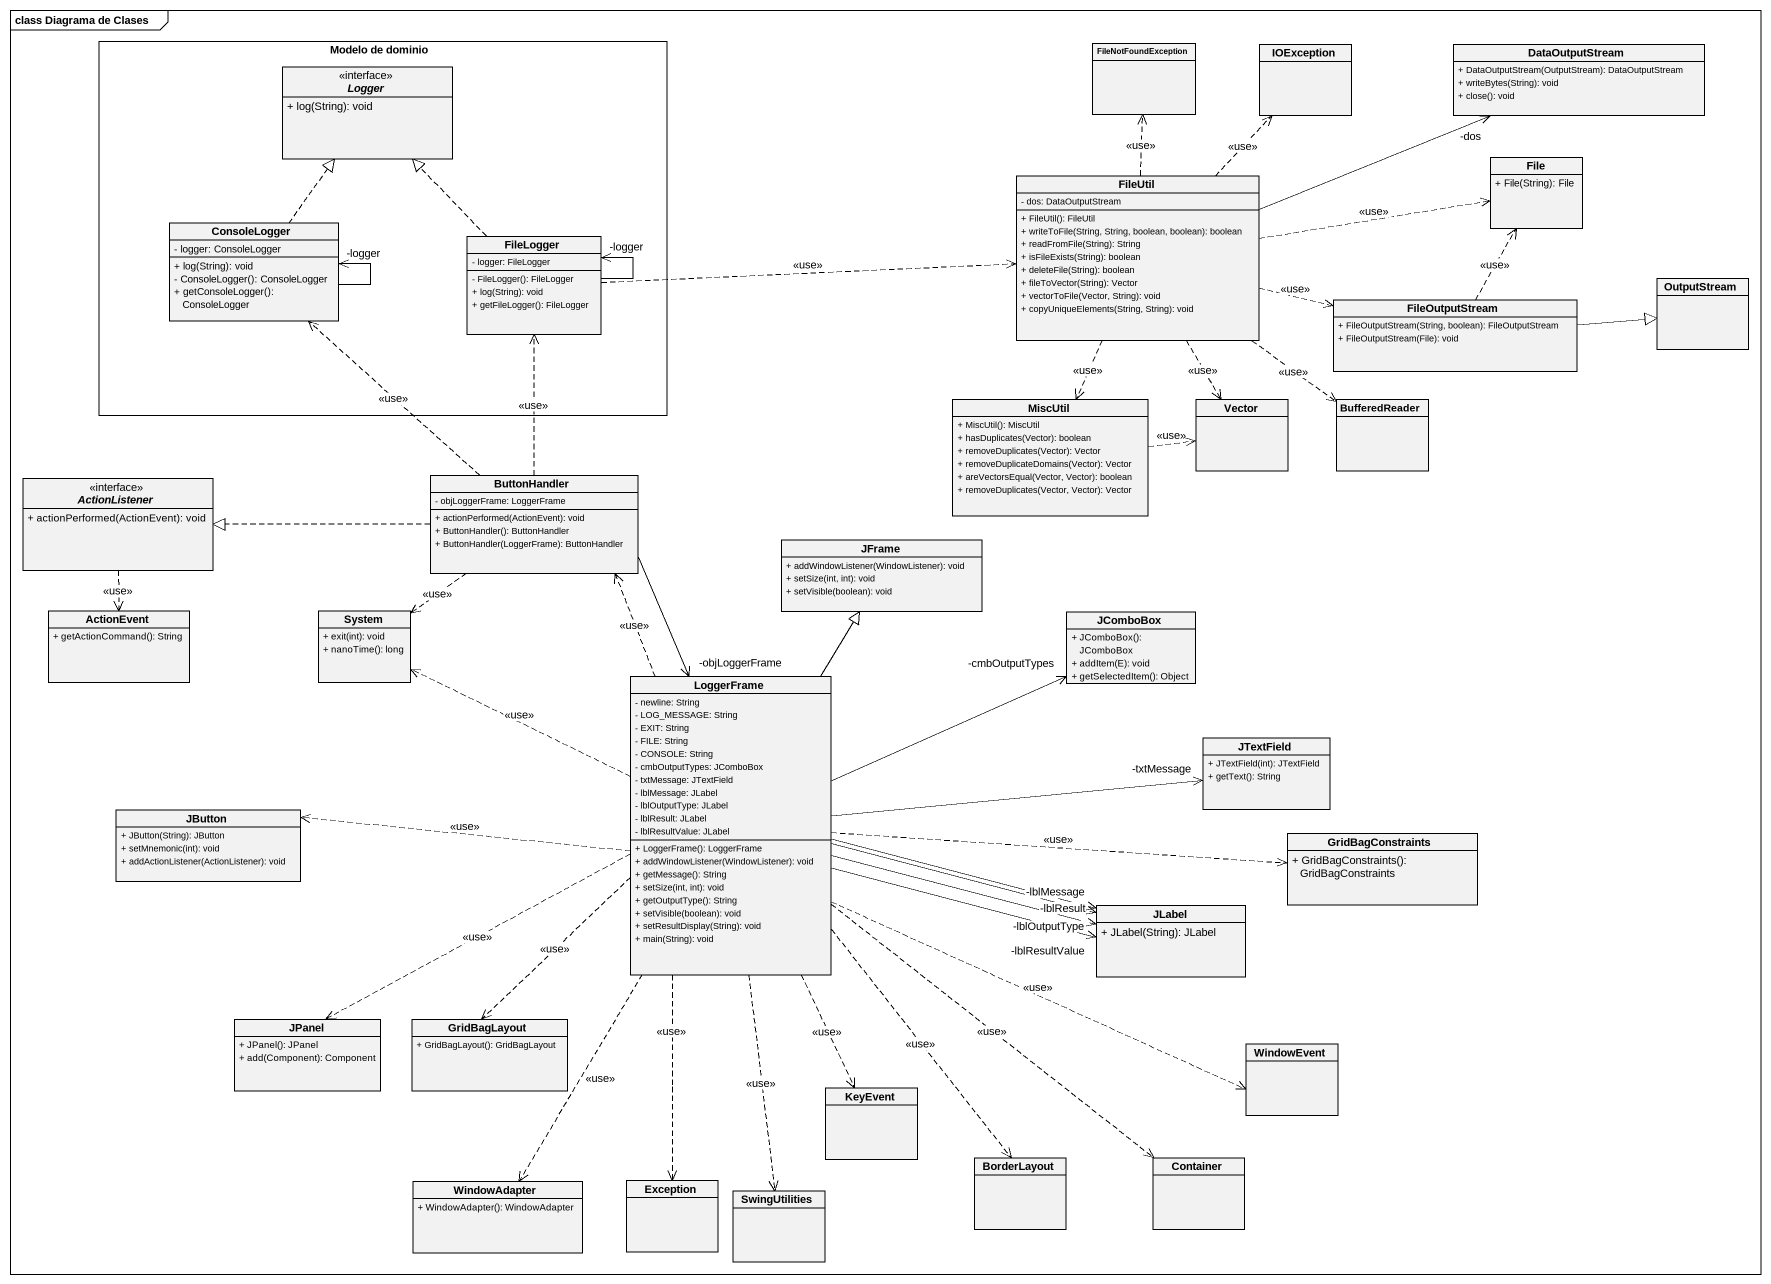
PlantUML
@startuml
mainframe class Diagrama de Clases
hide circle
hide empty members
skinparam classAttributeIconSize 0
rectangle "Modelo de dominio" as Modelo_de_dominio {
  interface Logger {
    + log(String): void
  }
  class ConsoleLogger {
    - logger: ConsoleLogger
    + log(String): void
    - ConsoleLogger(): ConsoleLogger
    + getConsoleLogger(): ConsoleLogger
  }
  class FileLogger {
    - logger: FileLogger
    - FileLogger(): FileLogger
    + log(String): void
    + getFileLogger(): FileLogger
  }
}
class FileNotFoundException
class IOException
class DataOutputStream {
  + DataOutputStream(OutputStream): DataOutputStream
  + writeBytes(String): void
  + close(): void
}
class FileUtil {
  - dos: DataOutputStream
  + FileUtil(): FileUtil
  + writeToFile(String, String, boolean, boolean): boolean
  + readFromFile(String): String
  + isFileExists(String): boolean
  + deleteFile(String): boolean
  + fileToVector(String): Vector
  + vectorToFile(Vector, String): void
  + copyUniqueElements(String, String): void
}
class "File" as File_ {
  + File(String): File
}
class FileOutputStream {
  + FileOutputStream(String, boolean): FileOutputStream
  + FileOutputStream(File): void
}
class OutputStream
class MiscUtil {
  + MiscUtil(): MiscUtil
  + hasDuplicates(Vector): boolean
  + removeDuplicates(Vector): Vector
  + removeDuplicateDomains(Vector): Vector
  + areVectorsEqual(Vector, Vector): boolean
  + removeDuplicates(Vector, Vector): Vector
}
class Vector
class BufferedReader
interface ActionListener {
  + actionPerformed(ActionEvent): void
}
class ButtonHandler {
  - objLoggerFrame: LoggerFrame
  + actionPerformed(ActionEvent): void
  + ButtonHandler(): ButtonHandler
  + ButtonHandler(LoggerFrame): ButtonHandler
}
class JFrame {
  + addWindowListener(WindowListener): void
  + setSize(int, int): void
  + setVisible(boolean): void
}
class ActionEvent {
  + getActionCommand(): String
}
class System {
  + exit(int): void
  + nanoTime(): long
}
class JComboBox {
  + JComboBox(): JComboBox
  + addItem(E): void
  + getSelectedItem(): Object
}
class LoggerFrame {
  - newline: String
  - LOG_MESSAGE: String
  - EXIT: String
  - FILE: String
  - CONSOLE: String
  - cmbOutputTypes: JComboBox
  - txtMessage: JTextField
  - lblMessage: JLabel
  - lblOutputType: JLabel
  - lblResult: JLabel
  - lblResultValue: JLabel
  + LoggerFrame(): LoggerFrame
  + addWindowListener(WindowListener): void
  + getMessage(): String
  + setSize(int, int): void
  + getOutputType(): String
  + setVisible(boolean): void
  + setResultDisplay(String): void
  + main(String): void
}
class JTextField {
  + JTextField(int): JTextField
  + getText(): String
}
class JButton {
  + JButton(String): JButton
  + setMnemonic(int): void
  + addActionListener(ActionListener): void
}
class GridBagConstraints {
  + GridBagConstraints(): GridBagConstraints
}
class JLabel {
  + JLabel(String): JLabel
}
class JPanel {
  + JPanel(): JPanel
  + add(Component): Component
}
class GridBagLayout {
  + GridBagLayout(): GridBagLayout
}
class WindowEvent
class KeyEvent
class WindowAdapter {
  + WindowAdapter(): WindowAdapter
}
class "Exception" as Exception_
class SwingUtilities
class BorderLayout
class Container
FileUtil .up.> FileNotFoundException : <<use>>
FileUtil .up.> IOException : <<use>>
FileUtil -right-> "-dos" DataOutputStream
FileUtil .right.> File_ : <<use>>
FileUtil .right.> FileOutputStream : <<use>>
FileUtil ..> MiscUtil : <<use>>
FileUtil ..> Vector : <<use>>
FileUtil ..> BufferedReader : <<use>>
ConsoleLogger .up.|> Logger
ConsoleLogger --> "-logger" ConsoleLogger
FileLogger .up.|> Logger
FileLogger .right.> FileUtil : <<use>>
FileLogger --> "-logger" FileLogger
FileOutputStream .up.> File_ : <<use>>
FileOutputStream -right-|> OutputStream
MiscUtil .right.> Vector : <<use>>
ActionListener ..> ActionEvent : <<use>>
ButtonHandler .up.> ConsoleLogger : <<use>>
ButtonHandler .up.> FileLogger : <<use>>
ButtonHandler .left.|> ActionListener
ButtonHandler ..> System : <<use>>
ButtonHandler --> "-objLoggerFrame" LoggerFrame
LoggerFrame .up.> ButtonHandler : <<use>>
LoggerFrame -up-|> JFrame
LoggerFrame .left.> System : <<use>>
LoggerFrame -right-> "-cmbOutputTypes" JComboBox
LoggerFrame -right-> "-txtMessage" JTextField
LoggerFrame .left.> JButton : <<use>>
LoggerFrame .right.> GridBagConstraints : <<use>>
LoggerFrame -right-> "-lblMessage" JLabel
LoggerFrame -right-> "-lblOutputType" JLabel
LoggerFrame -right-> "-lblResult" JLabel
LoggerFrame -right-> "-lblResultValue" JLabel
LoggerFrame .left.> JPanel : <<use>>
LoggerFrame ..> GridBagLayout : <<use>>
LoggerFrame .right.> WindowEvent : <<use>>
LoggerFrame ..> KeyEvent : <<use>>
LoggerFrame ..> WindowAdapter : <<use>>
LoggerFrame ..> Exception_ : <<use>>
LoggerFrame ..> SwingUtilities : <<use>>
LoggerFrame ..> BorderLayout : <<use>>
LoggerFrame ..> Container : <<use>>
@enduml
